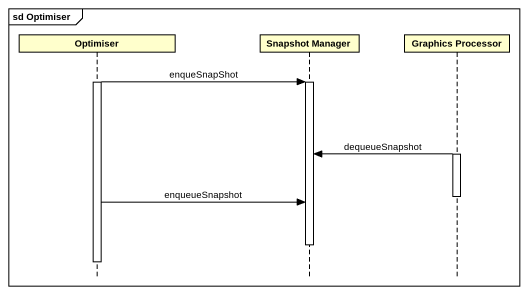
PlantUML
@startuml
mainframe sd Optimiser
hide footbox
participant Optimiser
participant "Snapshot Manager" as Snapshot_Manager
participant "Graphics Processor" as Graphics_Processor

activate Optimiser
Optimiser -> Snapshot_Manager : enqueSnapShot
activate Snapshot_Manager
activate Graphics_Processor
Graphics_Processor -> Snapshot_Manager : dequeueSnapshot
deactivate Graphics_Processor
Optimiser -> Snapshot_Manager : enqueueSnapshot
deactivate Snapshot_Manager
deactivate Optimiser
@enduml
